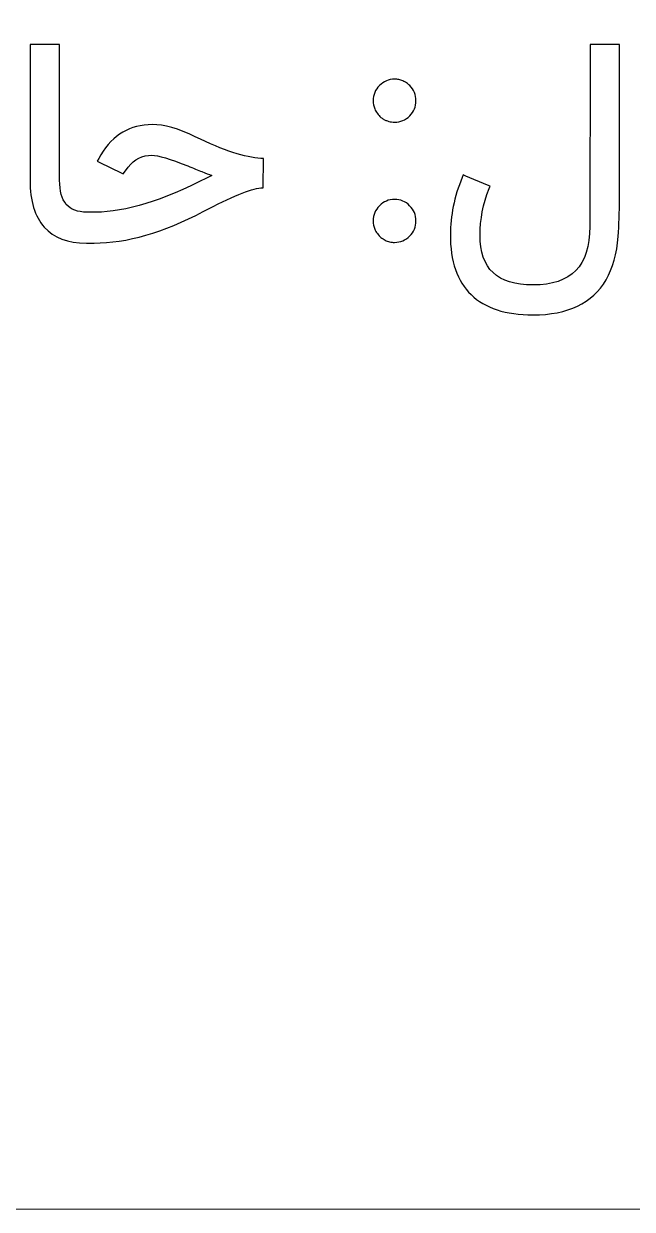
# Model space of a CAD drawing. Header units: millimetres. Extents: x -33 to 258, y -95 to 44.
# Drawn here: x 169.33 to 175.18, y -43.24 to -31.85 of the extents above; entities that cross this region are included whole.
import ezdxf

# ---------------------------------------------------------------- set-up
doc = ezdxf.new("R2010")
doc.units = ezdxf.units.MM
doc.header["$MEASUREMENT"] = 0
doc.layers.add('Layer 1', color=7, linetype='Continuous')

msp = doc.modelspace()

# ---------------------------------------------------------------- linework, layer by layer
at = {"layer": 'Layer 1', "color": 250, "lineweight": 18}
msp.add_open_spline([(150.0391, -3.4437), (150.0391, -3.4437), (185.0439, -3.4437), (185.0439, -3.4437), (186.3644, -3.4437), (187.4415, -4.5208), (187.4415, -5.8413), (187.4415, -5.8413), (187.4415, -40.8461), (187.4415, -40.8461), (187.4415, -42.1666), (186.3644, -43.2437), (185.0439, -43.2437), (185.0439, -43.2437), (150.0391, -43.2437), (150.0391, -43.2437), (148.7186, -43.2437), (147.6415, -42.1666), (147.6415, -40.8461), (147.6415, -40.8461), (147.6415, -5.8413), (147.6415, -5.8413), (147.6415, -4.5208), (148.7186, -3.4437), (150.0391, -3.4437)], degree=3, knots=[0, 0, 0, 0, 0.125, 0.125, 0.125, 0.25, 0.25, 0.25, 0.375, 0.375, 0.375, 0.5, 0.5, 0.5, 0.625, 0.625, 0.625, 0.75, 0.75, 0.75, 0.875, 0.875, 0.875, 1, 1, 1, 1], dxfattribs=at)
at = {"layer": 'Layer 1', "color": 250}
for points, knots in [([(169.9658, -33.9609), (169.9658, -33.9609), (169.9653, -33.9609), (169.9653, -33.9609), (169.9653, -33.9609), (169.9643, -33.9609), (169.9643, -33.9609), (169.9643, -33.9609), (169.9641, -33.9609), (169.9641, -33.9609), (169.9641, -33.9609), (169.964, -33.9609), (169.964, -33.9609), (169.964, -33.9609), (169.9638, -33.9609), (169.9638, -33.9609), (169.9638, -33.9609), (169.9634, -33.9609), (169.9634, -33.9609), (169.9634, -33.9609), (169.963, -33.9609), (169.963, -33.9609), (169.963, -33.9609), (169.9629, -33.9609), (169.9629, -33.9609), (169.9629, -33.9609), (169.9623, -33.9609), (169.9623, -33.9609), (169.9623, -33.9609), (169.9617, -33.9609), (169.9617, -33.9609), (169.9617, -33.9609), (169.9615, -33.9609), (169.9615, -33.9609), (169.9615, -33.9609), (169.9607, -33.9609), (169.9607, -33.9609), (169.9607, -33.9609), (169.9603, -33.9609), (169.9603, -33.9609), (169.9603, -33.9609), (169.9597, -33.9609), (169.9597, -33.9609), (169.9597, -33.9609), (169.9591, -33.9609), (169.9591, -33.9609), (169.9591, -33.9609), (169.9587, -33.9609), (169.9587, -33.9609), (169.9587, -33.9609), (169.9579, -33.9609), (169.9579, -33.9609), (169.9579, -33.9609), (169.9576, -33.9609), (169.9576, -33.9609), (169.9576, -33.9609), (169.9567, -33.9609), (169.9567, -33.9609), (169.9567, -33.9609), (169.9564, -33.9609), (169.9564, -33.9609), (169.9564, -33.9609), (169.9556, -33.9609), (169.9556, -33.9609), (169.9556, -33.9609), (169.9552, -33.9609), (169.9552, -33.9609), (169.9552, -33.9609), (169.9544, -33.9609), (169.9544, -33.9609), (169.9544, -33.9609), (169.954, -33.9609), (169.954, -33.9609), (169.954, -33.9609), (169.9534, -33.9609), (169.9534, -33.9609), (169.9534, -33.9609), (169.9527, -33.9609), (169.9527, -33.9609), (169.9527, -33.9609), (169.9524, -33.9609), (169.9524, -33.9609), (169.9524, -33.9609), (169.9515, -33.9609), (169.9515, -33.9609), (169.9515, -33.9609), (169.9514, -33.9609), (169.9514, -33.9609), (169.9514, -33.9609), (169.9506, -33.9609), (169.9506, -33.9609), (169.9506, -33.9609), (169.9501, -33.9609), (169.9501, -33.9609), (169.9501, -33.9609), (169.9497, -33.9609), (169.9497, -33.9609), (169.9497, -33.9609), (169.949, -33.9609), (169.949, -33.9609), (169.949, -33.9609), (169.9488, -33.9609), (169.9488, -33.9609), (169.9488, -33.9609), (169.9483, -33.9609), (169.9483, -33.9609), (169.9483, -33.9609), (169.9477, -33.9609), (169.9477, -33.9609), (169.9477, -33.9609), (169.9475, -33.9609), (169.9475, -33.9609), (169.9475, -33.9609), (169.9472, -33.9609), (169.9472, -33.9609), (169.9472, -33.9609), (169.9467, -33.9609), (169.9467, -33.9609), (169.9467, -33.9609), (169.9463, -33.9609), (169.9463, -33.9609), (169.9463, -33.9609), (169.9462, -33.9609), (169.9462, -33.9609), (169.9462, -33.9609), (169.946, -33.9609), (169.946, -33.9609), (169.946, -33.9609), (169.9457, -33.9609), (169.9457, -33.9609), (169.9457, -33.9609), (169.9456, -33.9609), (169.9456, -33.9609), (169.9456, -33.9609), (169.9456, -33.9609), (169.9456, -33.9609), (169.9456, -33.9609), (169.9449, -33.9609), (169.9449, -33.9609), (169.9449, -33.9609), (169.944, -33.9609), (169.944, -33.9609), (169.944, -33.9609), (169.9437, -33.9609), (169.9437, -33.9609), (169.9437, -33.9609), (169.9425, -33.9609), (169.9425, -33.9609), (169.9425, -33.9609), (169.9424, -33.9609), (169.9424, -33.9609), (169.9424, -33.9609), (169.9415, -33.9609), (169.9415, -33.9609), (169.9415, -33.9609), (169.9361, -33.9609), (169.9361, -33.9609), (169.7576, -33.9609), (169.6225, -33.9096), (169.5315, -33.8077), (169.4405, -33.7054), (169.3947, -33.5554), (169.3947, -33.3584), (169.3947, -33.3584), (169.3947, -32.079), (169.3947, -32.079), (169.3947, -32.079), (169.3947, -32.0523), (169.3947, -32.0523), (169.3947, -32.0523), (169.4215, -32.0523), (169.4215, -32.0523), (169.4215, -32.0523), (169.6524, -32.0523), (169.6524, -32.0523), (169.6524, -32.0523), (169.6787, -32.0523), (169.6787, -32.0523), (169.6787, -32.0523), (169.6787, -32.079), (169.6787, -32.079), (169.6787, -32.079), (169.6787, -33.3556), (169.6787, -33.3556), (169.6787, -33.4607), (169.7001, -33.5387), (169.7426, -33.5894), (169.7852, -33.6388), (169.8509, -33.6636), (169.9401, -33.6636), (169.9401, -33.6636), (169.9412, -33.6636), (169.9412, -33.6636), (169.9412, -33.6636), (169.9417, -33.6636), (169.9417, -33.6636), (169.9417, -33.6636), (169.9424, -33.6636), (169.9424, -33.6636), (169.9424, -33.6636), (169.9424, -33.6636), (169.9424, -33.6636), (169.9424, -33.6636), (169.9431, -33.6636), (169.9431, -33.6636), (169.9431, -33.6636), (169.9439, -33.6636), (169.9439, -33.6636), (169.9439, -33.6636), (169.944, -33.6636), (169.944, -33.6636), (169.944, -33.6636), (169.9448, -33.6636), (169.9448, -33.6636), (169.9448, -33.6636), (169.9456, -33.6636), (169.9456, -33.6636), (169.9456, -33.6636), (169.9456, -33.6636), (169.9456, -33.6636), (169.9456, -33.6636), (169.9457, -33.6636), (169.9457, -33.6636), (169.9457, -33.6636), (169.9458, -33.6636), (169.9458, -33.6636), (169.9458, -33.6636), (169.946, -33.6636), (169.946, -33.6636), (169.946, -33.6636), (169.9464, -33.6636), (169.9464, -33.6636), (169.9464, -33.6636), (169.9467, -33.6636), (169.9467, -33.6636), (169.9467, -33.6636), (169.9469, -33.6636), (169.9469, -33.6636), (169.9469, -33.6636), (169.9476, -33.6636), (169.9476, -33.6636), (169.9476, -33.6636), (169.9477, -33.6636), (169.9477, -33.6636), (169.9477, -33.6636), (169.9482, -33.6636), (169.9482, -33.6636), (169.9482, -33.6636), (169.9488, -33.6636), (169.9488, -33.6636), (169.9488, -33.6636), (169.949, -33.6636), (169.949, -33.6636), (169.949, -33.6636), (169.9499, -33.6636), (169.9499, -33.6636), (169.9499, -33.6636), (169.9508, -33.6636), (169.9508, -33.6636), (169.9508, -33.6636), (169.951, -33.6636), (169.951, -33.6636), (169.951, -33.6636), (169.9518, -33.6636), (169.9518, -33.6636), (169.9518, -33.6636), (169.9521, -33.6636), (169.9521, -33.6636), (169.9521, -33.6636), (169.9529, -33.6636), (169.9529, -33.6636), (169.9529, -33.6636), (169.9532, -33.6636), (169.9532, -33.6636), (169.9532, -33.6636), (169.9541, -33.6636), (169.9541, -33.6636), (169.9541, -33.6636), (169.9544, -33.6636), (169.9544, -33.6636), (169.9544, -33.6636), (169.9553, -33.6636), (169.9553, -33.6636), (169.9553, -33.6636), (169.9555, -33.6636), (169.9555, -33.6636), (169.9555, -33.6636), (169.9565, -33.6636), (169.9565, -33.6636), (169.9565, -33.6636), (169.9567, -33.6636), (169.9567, -33.6636), (169.9567, -33.6636), (169.9576, -33.6636), (169.9576, -33.6636), (169.9576, -33.6636), (169.958, -33.6636), (169.958, -33.6636), (169.958, -33.6636), (169.9585, -33.6636), (169.9585, -33.6636), (169.9585, -33.6636), (169.9595, -33.6636), (169.9595, -33.6636), (169.9595, -33.6636), (169.9603, -33.6636), (169.9603, -33.6636), (169.9603, -33.6636), (169.9609, -33.6636), (169.9609, -33.6636), (169.9609, -33.6636), (169.9611, -33.6636), (169.9611, -33.6636), (169.9611, -33.6636), (169.9619, -33.6636), (169.9619, -33.6636), (169.9619, -33.6636), (169.9625, -33.6636), (169.9625, -33.6636), (169.9625, -33.6636), (169.9631, -33.6636), (169.9631, -33.6636), (169.9631, -33.6636), (169.9635, -33.6636), (169.9635, -33.6636), (169.9635, -33.6636), (169.9639, -33.6636), (169.9639, -33.6636), (169.9639, -33.6636), (169.964, -33.6636), (169.964, -33.6636), (169.964, -33.6636), (169.9641, -33.6636), (169.9641, -33.6636), (169.9641, -33.6636), (169.9649, -33.6636), (169.9649, -33.6636), (169.9649, -33.6636), (169.9656, -33.6636), (169.9656, -33.6636), (169.9656, -33.6636), (170.0253, -33.6636), (170.0253, -33.6636), (170.313, -33.6636), (170.67, -33.5536), (171.0962, -33.3329), (171.0962, -33.3329), (171.1402, -33.3103), (171.1402, -33.3103), (171.1144, -33.3017), (171.0831, -33.2899), (171.0455, -33.2745), (171.0079, -33.2596), (170.9626, -33.241), (170.9092, -33.2188), (170.7392, -33.1509), (170.6246, -33.1169), (170.5657, -33.1169), (170.4734, -33.1169), (170.3977, -33.155), (170.3388, -33.231), (170.3388, -33.231), (170.3016, -33.2786), (170.3016, -33.2786), (170.3016, -33.2786), (170.288, -33.2959), (170.288, -33.2959), (170.288, -33.2959), (170.2695, -33.2867), (170.2695, -33.2867), (170.2695, -33.2867), (170.0651, -33.1857), (170.0651, -33.1857), (170.0651, -33.1857), (170.0389, -33.1726), (170.0389, -33.1726), (170.0389, -33.1726), (170.0547, -33.1486), (170.0547, -33.1486), (170.0547, -33.1486), (170.076, -33.1115), (170.076, -33.1115), (170.1331, -33.0159), (170.2033, -32.9438), (170.2863, -32.8958), (170.3691, -32.8473), (170.4625, -32.8229), (170.5666, -32.8219), (170.6835, -32.8219), (170.8222, -32.8609), (170.9825, -32.9389), (171.2548, -33.0716), (171.465, -33.1409), (171.6127, -33.1472), (171.6127, -33.1472), (171.638, -33.1486), (171.638, -33.1486), (171.638, -33.1486), (171.638, -33.1753), (171.638, -33.1753), (171.638, -33.1753), (171.6353, -33.4045), (171.6353, -33.4045), (171.6353, -33.4045), (171.6353, -33.4286), (171.6353, -33.4286), (171.6353, -33.4286), (171.6113, -33.4313), (171.6113, -33.4313), (171.513, -33.4404), (171.3287, -33.516), (171.0582, -33.6582), (170.6749, -33.8599), (170.3252, -33.9609), (170.0094, -33.9609), (170.0094, -33.9609), (169.9658, -33.9609), (169.9658, -33.9609)], [0, 0, 0, 0, 0.0071942, 0.0071942, 0.0071942, 0.0143885, 0.0143885, 0.0143885, 0.0215827, 0.0215827, 0.0215827, 0.028777, 0.028777, 0.028777, 0.0359712, 0.0359712, 0.0359712, 0.0431655, 0.0431655, 0.0431655, 0.0503597, 0.0503597, 0.0503597, 0.057554, 0.057554, 0.057554, 0.0647482, 0.0647482, 0.0647482, 0.0719424, 0.0719424, 0.0719424, 0.0791367, 0.0791367, 0.0791367, 0.0863309, 0.0863309, 0.0863309, 0.0935252, 0.0935252, 0.0935252, 0.1007194, 0.1007194, 0.1007194, 0.1079137, 0.1079137, 0.1079137, 0.1151079, 0.1151079, 0.1151079, 0.1223022, 0.1223022, 0.1223022, 0.1294964, 0.1294964, 0.1294964, 0.1366906, 0.1366906, 0.1366906, 0.1438849, 0.1438849, 0.1438849, 0.1510791, 0.1510791, 0.1510791, 0.1582734, 0.1582734, 0.1582734, 0.1654676, 0.1654676, 0.1654676, 0.1726619, 0.1726619, 0.1726619, 0.1798561, 0.1798561, 0.1798561, 0.1870504, 0.1870504, 0.1870504, 0.1942446, 0.1942446, 0.1942446, 0.2014388, 0.2014388, 0.2014388, 0.2086331, 0.2086331, 0.2086331, 0.2158273, 0.2158273, 0.2158273, 0.2230216, 0.2230216, 0.2230216, 0.2302158, 0.2302158, 0.2302158, 0.2374101, 0.2374101, 0.2374101, 0.2446043, 0.2446043, 0.2446043, 0.2517986, 0.2517986, 0.2517986, 0.2589928, 0.2589928, 0.2589928, 0.2661871, 0.2661871, 0.2661871, 0.2733813, 0.2733813, 0.2733813, 0.2805755, 0.2805755, 0.2805755, 0.2877698, 0.2877698, 0.2877698, 0.294964, 0.294964, 0.294964, 0.3021583, 0.3021583, 0.3021583, 0.3093525, 0.3093525, 0.3093525, 0.3165468, 0.3165468, 0.3165468, 0.323741, 0.323741, 0.323741, 0.3309353, 0.3309353, 0.3309353, 0.3381295, 0.3381295, 0.3381295, 0.3453237, 0.3453237, 0.3453237, 0.352518, 0.352518, 0.352518, 0.3597122, 0.3597122, 0.3597122, 0.3669065, 0.3669065, 0.3669065, 0.3741007, 0.3741007, 0.3741007, 0.381295, 0.381295, 0.381295, 0.3884892, 0.3884892, 0.3884892, 0.3956835, 0.3956835, 0.3956835, 0.4028777, 0.4028777, 0.4028777, 0.4100719, 0.4100719, 0.4100719, 0.4172662, 0.4172662, 0.4172662, 0.4244604, 0.4244604, 0.4244604, 0.4316547, 0.4316547, 0.4316547, 0.4388489, 0.4388489, 0.4388489, 0.4460432, 0.4460432, 0.4460432, 0.4532374, 0.4532374, 0.4532374, 0.4604317, 0.4604317, 0.4604317, 0.4676259, 0.4676259, 0.4676259, 0.4748201, 0.4748201, 0.4748201, 0.4820144, 0.4820144, 0.4820144, 0.4892086, 0.4892086, 0.4892086, 0.4964029, 0.4964029, 0.4964029, 0.5035971, 0.5035971, 0.5035971, 0.5107914, 0.5107914, 0.5107914, 0.5179856, 0.5179856, 0.5179856, 0.5251799, 0.5251799, 0.5251799, 0.5323741, 0.5323741, 0.5323741, 0.5395683, 0.5395683, 0.5395683, 0.5467626, 0.5467626, 0.5467626, 0.5539568, 0.5539568, 0.5539568, 0.5611511, 0.5611511, 0.5611511, 0.5683453, 0.5683453, 0.5683453, 0.5755396, 0.5755396, 0.5755396, 0.5827338, 0.5827338, 0.5827338, 0.5899281, 0.5899281, 0.5899281, 0.5971223, 0.5971223, 0.5971223, 0.6043165, 0.6043165, 0.6043165, 0.6115108, 0.6115108, 0.6115108, 0.618705, 0.618705, 0.618705, 0.6258993, 0.6258993, 0.6258993, 0.6330935, 0.6330935, 0.6330935, 0.6402878, 0.6402878, 0.6402878, 0.647482, 0.647482, 0.647482, 0.6546763, 0.6546763, 0.6546763, 0.6618705, 0.6618705, 0.6618705, 0.6690647, 0.6690647, 0.6690647, 0.676259, 0.676259, 0.676259, 0.6834532, 0.6834532, 0.6834532, 0.6906475, 0.6906475, 0.6906475, 0.6978417, 0.6978417, 0.6978417, 0.705036, 0.705036, 0.705036, 0.7122302, 0.7122302, 0.7122302, 0.7194245, 0.7194245, 0.7194245, 0.7266187, 0.7266187, 0.7266187, 0.7338129, 0.7338129, 0.7338129, 0.7410072, 0.7410072, 0.7410072, 0.7482014, 0.7482014, 0.7482014, 0.7553957, 0.7553957, 0.7553957, 0.7625899, 0.7625899, 0.7625899, 0.7697842, 0.7697842, 0.7697842, 0.7769784, 0.7769784, 0.7769784, 0.7841727, 0.7841727, 0.7841727, 0.7913669, 0.7913669, 0.7913669, 0.7985612, 0.7985612, 0.7985612, 0.8057554, 0.8057554, 0.8057554, 0.8129496, 0.8129496, 0.8129496, 0.8201439, 0.8201439, 0.8201439, 0.8273381, 0.8273381, 0.8273381, 0.8345324, 0.8345324, 0.8345324, 0.8417266, 0.8417266, 0.8417266, 0.8489209, 0.8489209, 0.8489209, 0.8561151, 0.8561151, 0.8561151, 0.8633094, 0.8633094, 0.8633094, 0.8705036, 0.8705036, 0.8705036, 0.8776978, 0.8776978, 0.8776978, 0.8848921, 0.8848921, 0.8848921, 0.8920863, 0.8920863, 0.8920863, 0.8992806, 0.8992806, 0.8992806, 0.9064748, 0.9064748, 0.9064748, 0.9136691, 0.9136691, 0.9136691, 0.9208633, 0.9208633, 0.9208633, 0.9280576, 0.9280576, 0.9280576, 0.9352518, 0.9352518, 0.9352518, 0.942446, 0.942446, 0.942446, 0.9496403, 0.9496403, 0.9496403, 0.9568345, 0.9568345, 0.9568345, 0.9640288, 0.9640288, 0.9640288, 0.971223, 0.971223, 0.971223, 0.9784173, 0.9784173, 0.9784173, 0.9856115, 0.9856115, 0.9856115, 0.9928058, 0.9928058, 0.9928058, 1, 1, 1, 1]), ([(174.773, -33.8014), (174.773, -33.8014), (174.7771, -32.079), (174.7771, -32.079), (174.7771, -32.079), (174.7771, -32.0523), (174.7771, -32.0523), (174.7771, -32.0523), (174.8038, -32.0523), (174.8038, -32.0523), (174.8038, -32.0523), (175.0317, -32.0523), (175.0317, -32.0523), (175.0317, -32.0523), (175.0584, -32.0523), (175.0584, -32.0523), (175.0584, -32.0523), (175.0584, -32.079), (175.0584, -32.079), (175.0584, -32.079), (175.0571, -33.5373), (175.0571, -33.5373), (175.0571, -33.665), (175.053, -33.7851), (175.0452, -33.8984), (175.0326, -34.0641), (174.9936, -34.2023), (174.9284, -34.3138), (174.8627, -34.4262), (174.7712, -34.5104), (174.6539, -34.5661), (174.5369, -34.6228), (174.3943, -34.6508), (174.2262, -34.6508), (173.9634, -34.6508), (173.7655, -34.5861), (173.6319, -34.4561), (173.4982, -34.3269), (173.4316, -34.1349), (173.4325, -33.8798), (173.4325, -33.7887), (173.442, -33.6986), (173.4606, -33.6093), (173.4801, -33.5147), (173.5081, -33.4222), (173.5453, -33.3316), (173.5453, -33.3316), (173.5548, -33.3067), (173.5548, -33.3067), (173.5548, -33.3067), (173.5798, -33.3171), (173.5798, -33.3171), (173.5798, -33.3171), (173.7895, -33.4037), (173.7895, -33.4037), (173.7895, -33.4037), (173.8149, -33.4141), (173.8149, -33.4141), (173.8149, -33.4141), (173.8044, -33.4381), (173.8044, -33.4381), (173.7469, -33.5857), (173.7179, -33.7344), (173.7179, -33.8838), (173.7179, -34.0456), (173.7596, -34.1661), (173.8424, -34.2449), (173.9268, -34.3237), (174.055, -34.3632), (174.2276, -34.3632), (174.4115, -34.3632), (174.5483, -34.3169), (174.6376, -34.225), (174.7272, -34.133), (174.7721, -33.9916), (174.773, -33.8014)], [0, 0, 0, 0, 0.04, 0.04, 0.04, 0.08, 0.08, 0.08, 0.12, 0.12, 0.12, 0.16, 0.16, 0.16, 0.2, 0.2, 0.2, 0.24, 0.24, 0.24, 0.28, 0.28, 0.28, 0.32, 0.32, 0.32, 0.36, 0.36, 0.36, 0.4, 0.4, 0.4, 0.44, 0.44, 0.44, 0.48, 0.48, 0.48, 0.52, 0.52, 0.52, 0.56, 0.56, 0.56, 0.6, 0.6, 0.6, 0.64, 0.64, 0.64, 0.68, 0.68, 0.68, 0.72, 0.72, 0.72, 0.76, 0.76, 0.76, 0.8, 0.8, 0.8, 0.84, 0.84, 0.84, 0.88, 0.88, 0.88, 0.92, 0.92, 0.92, 0.96, 0.96, 0.96, 1, 1, 1, 1]), ([(172.6905, -32.5936), (172.6905, -32.5361), (172.7109, -32.4876), (172.7511, -32.4474), (172.7915, -32.407), (172.8399, -32.3866), (172.8966, -32.3866), (172.9107, -32.3866), (172.9243, -32.388), (172.9374, -32.3907), (172.9509, -32.3934), (172.9637, -32.3975), (172.9759, -32.4029), (172.9886, -32.4079), (173.0003, -32.4143), (173.0112, -32.4219), (173.0221, -32.4296), (173.0325, -32.4382), (173.0425, -32.4478), (173.062, -32.4673), (173.0764, -32.4895), (173.0869, -32.5143), (173.0969, -32.5389), (173.1023, -32.5656), (173.1023, -32.5936), (173.1023, -32.6503), (173.0823, -32.6988), (173.0425, -32.7386), (173.0221, -32.759), (172.9999, -32.774), (172.9754, -32.7844), (172.9509, -32.7944), (172.9247, -32.7993), (172.8966, -32.7993), (172.8866, -32.7993), (172.8771, -32.7988), (172.8681, -32.7975), (172.8586, -32.7961), (172.8495, -32.7944), (172.8404, -32.7916), (172.8318, -32.7889), (172.8228, -32.7857), (172.8141, -32.7821), (172.8051, -32.7789), (172.7969, -32.7744), (172.7888, -32.7699), (172.7811, -32.7649), (172.7734, -32.7594), (172.7662, -32.7531), (172.753, -32.7418), (172.7412, -32.7291), (172.7312, -32.7151), (172.7209, -32.7015), (172.7127, -32.6869), (172.7068, -32.672), (172.6959, -32.6475), (172.6905, -32.6213), (172.6905, -32.5936)], [0, 0, 0, 0, 0.0526316, 0.0526316, 0.0526316, 0.1052632, 0.1052632, 0.1052632, 0.1578947, 0.1578947, 0.1578947, 0.2105263, 0.2105263, 0.2105263, 0.2631579, 0.2631579, 0.2631579, 0.3157895, 0.3157895, 0.3157895, 0.3684211, 0.3684211, 0.3684211, 0.4210526, 0.4210526, 0.4210526, 0.4736842, 0.4736842, 0.4736842, 0.5263158, 0.5263158, 0.5263158, 0.5789474, 0.5789474, 0.5789474, 0.6315789, 0.6315789, 0.6315789, 0.6842105, 0.6842105, 0.6842105, 0.7368421, 0.7368421, 0.7368421, 0.7894737, 0.7894737, 0.7894737, 0.8421053, 0.8421053, 0.8421053, 0.8947368, 0.8947368, 0.8947368, 0.9473684, 0.9473684, 0.9473684, 1, 1, 1, 1]), ([(172.6905, -33.7484), (172.6905, -33.6909), (172.7109, -33.6419), (172.7511, -33.6021), (172.7915, -33.5618), (172.8399, -33.5414), (172.8966, -33.5414), (172.9533, -33.5414), (173.0012, -33.5618), (173.0416, -33.6021), (173.0819, -33.6419), (173.1023, -33.6909), (173.1023, -33.748), (173.1023, -33.805), (173.0819, -33.8535), (173.0416, -33.8938), (173.0012, -33.9342), (172.9533, -33.9541), (172.8966, -33.9541), (172.8803, -33.9541), (172.8649, -33.9522), (172.8495, -33.9491), (172.8336, -33.9454), (172.8192, -33.94), (172.8056, -33.9328), (172.792, -33.926), (172.7788, -33.9174), (172.7662, -33.9079), (172.753, -33.8961), (172.7412, -33.8838), (172.7312, -33.8698), (172.7209, -33.8563), (172.7127, -33.8417), (172.7068, -33.8268), (172.6959, -33.8018), (172.6905, -33.776), (172.6905, -33.7484)], [0, 0, 0, 0, 0.0833333, 0.0833333, 0.0833333, 0.1666667, 0.1666667, 0.1666667, 0.25, 0.25, 0.25, 0.3333333, 0.3333333, 0.3333333, 0.4166667, 0.4166667, 0.4166667, 0.5, 0.5, 0.5, 0.5833333, 0.5833333, 0.5833333, 0.6666667, 0.6666667, 0.6666667, 0.75, 0.75, 0.75, 0.8333333, 0.8333333, 0.8333333, 0.9166667, 0.9166667, 0.9166667, 1, 1, 1, 1])]:
    msp.add_open_spline(points, degree=3, knots=knots, dxfattribs=at)

doc.saveas('drawing.dxf')
